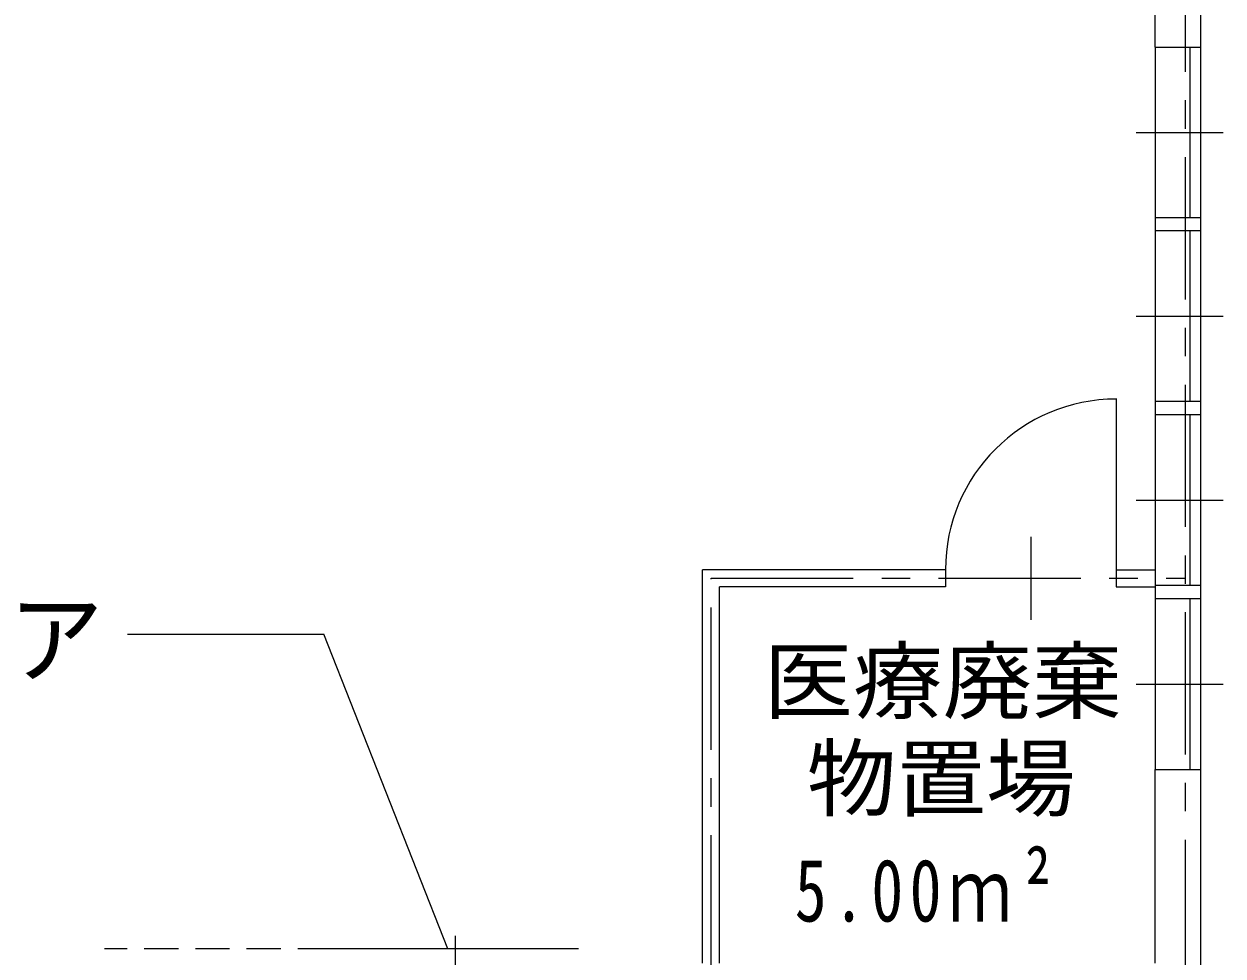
# Model space of a CAD drawing. Units: millimetres at full size; details may follow other scales. Extents: x -57346 to 60518, y -42813 to 41849.
# Drawn here: x -11290 to -4966, y 6169 to 11084 of the extents above; entities that cross this region are included whole.
import ezdxf
from ezdxf.enums import TextEntityAlignment as Align

# ---------------------------------------------------------------- set-up
doc = ezdxf.new("R2010")
doc.units = ezdxf.units.MM
doc.header["$LTSCALE"] = 150
doc.linetypes.add('CHAIN1', pattern=[8, 5, -1, 1, -1])
doc.linetypes.add('DASHED1', pattern=[1.8, 1.2, -0.6])
for name, color, linetype, lineweight in [('1-1_極細線', 4, 'Continuous', 9), ('1-3_中線', 3, 'Continuous', 25), ('1-A_中芯線', 4, 'CHAIN1', 9), ('1-D_文字', 4, 'Continuous', 9)]:
    doc.layers.add(name, color=color, linetype=linetype, lineweight=lineweight)
doc.styles.add('ＭＳ ゴシック', font='')
doc.styles.get('ＭＳ ゴシック').set_extended_font_data('MS Gothic')

msp = doc.modelspace()

# ---------------------------------------------------------------- linework, layer by layer
at = {"layer": '1-1_極細線'}
for p, q in [((-5529.7, 9108.3), (-5529.7, 8206.2)), ((-5979.7, 8380), (-5979.7, 7942.4)), ((-9015.9, 6275), (-9015.9, 5862.4))]:
    msp.add_line(p, q, dxfattribs=at)
msp.add_arc((-5529.7, 8206.2), 900, 90, 180, dxfattribs=at)
at = {"layer": '1-3_中線'}
for p, q in [((-5323.4, 10962.7), (-5323.4, 13149.7)), ((-5084.9, 13149.7), (-5084.9, 10962.7)), ((-5323.4, 10962.7), (-5084.9, 10962.7)), ((-7710.9, 6131.2), (-7710.9, 8206.2)), ((-6429.7, 8206.2), (-7710.9, 8206.2)), ((-6429.7, 8206.2), (-6429.7, 8116.2)), ((-5529.7, 8206.2), (-5323.4, 8206.2)), ((-7620.9, 6131.2), (-7620.9, 8116.2)), ((-6429.7, 8116.2), (-7620.9, 8116.2))]:
    msp.add_line(p, q, dxfattribs=at)
at = {"layer": '1-3_中線', "color": 4, "linetype": 'DASHED1', "lineweight": 9}
msp.add_line((-9665.9, 6206.2), (-10865.9, 6206.2), dxfattribs=at)
at = {"layer": '1-3_中線', "color": 4, "lineweight": 9}
msp.add_line((-8365.9, 6206.2), (-9665.9, 6206.2), dxfattribs=at)
at = {"layer": '1-3_中線'}
for points in [[(-5529.7, 8206.2), (-5529.7, 8116.2), (-5323.4, 8116.2)], [(-5323.4, 6131.2), (-5323.4, 7152.7), (-5084.9, 7152.7), (-5084.9, 4906.2)]]:
    msp.add_lwpolyline(points, dxfattribs=at)
at = {"layer": '1-A_中芯線'}
for p, q in [((-5165.9, 19981.9), (-5165.9, -21867.6)), ((-7665.9, 8161.2), (-5165.9, 8161.2)), ((-7665.9, 6056.2), (-7665.9, 8161.2))]:
    msp.add_line(p, q, dxfattribs=at)
at = {"layer": '1-D_文字'}
for p, q in [((-5323.4, 10962.7), (-5323.4, 7152.7)), ((-5140.9, 10962.7), (-5140.9, 10062.7)), ((-5084.9, 10962.7), (-5084.9, 7152.7)), ((-5423.4, 10512.7), (-4965.9, 10512.7)), ((-5084.9, 10062.7), (-5323.4, 10062.7)), ((-5084.9, 9992.7), (-5323.4, 9992.7)), ((-5140.9, 9992.7), (-5140.9, 9092.7)), ((-5423.4, 9542.7), (-4965.9, 9542.7)), ((-5084.9, 9092.7), (-5323.4, 9092.7)), ((-5084.9, 9022.7), (-5323.4, 9022.7)), ((-5140.9, 9022.7), (-5140.9, 8122.7)), ((-5423.4, 8572.7), (-4965.9, 8572.7)), ((-5084.9, 8122.7), (-5323.4, 8122.7)), ((-5084.9, 8052.7), (-5323.4, 8052.7)), ((-5140.9, 8052.7), (-5140.9, 7152.7)), ((-5423.4, 7602.7), (-4965.9, 7602.7))]:
    msp.add_line(p, q, dxfattribs=at)
at = {"layer": '1-D_文字', "color": 7, "lineweight": 18}
for p in [(-10745, 7866.9), (-9054.5, 6206.2)]:
    msp.add_line(p, (-9708.1, 7866.9), dxfattribs=at)

# ---------------------------------------------------------------- texts
at = {"layer": '1-D_文字', "color": 7, "style": 'ＭＳ ゴシック', "width": 1.05}
for s, p in [('医療廃棄', (-7389.8, 7355.4)), ('物置場', (-7161.5, 6841.8))]:
    msp.add_text(s, height=329.9, dxfattribs=at).set_placement(p, align=Align.BOTTOM_LEFT)
at = {"layer": '1-D_文字', "color": 7, "attachment_point": 7, "style": 'ＭＳ ゴシック'}
for s, insert, char_height in [('\\T1.15;\\W0.95;自動ドア', (-13091.4, 7604.4), 384.9), ('\\T1.2;\\W0.75;5.00ｍ²', (-7224.8, 6345.3), 329.9)]:
    msp.add_mtext(s, dxfattribs=dict(at, insert=insert, char_height=char_height))

doc.saveas('drawing.dxf')
